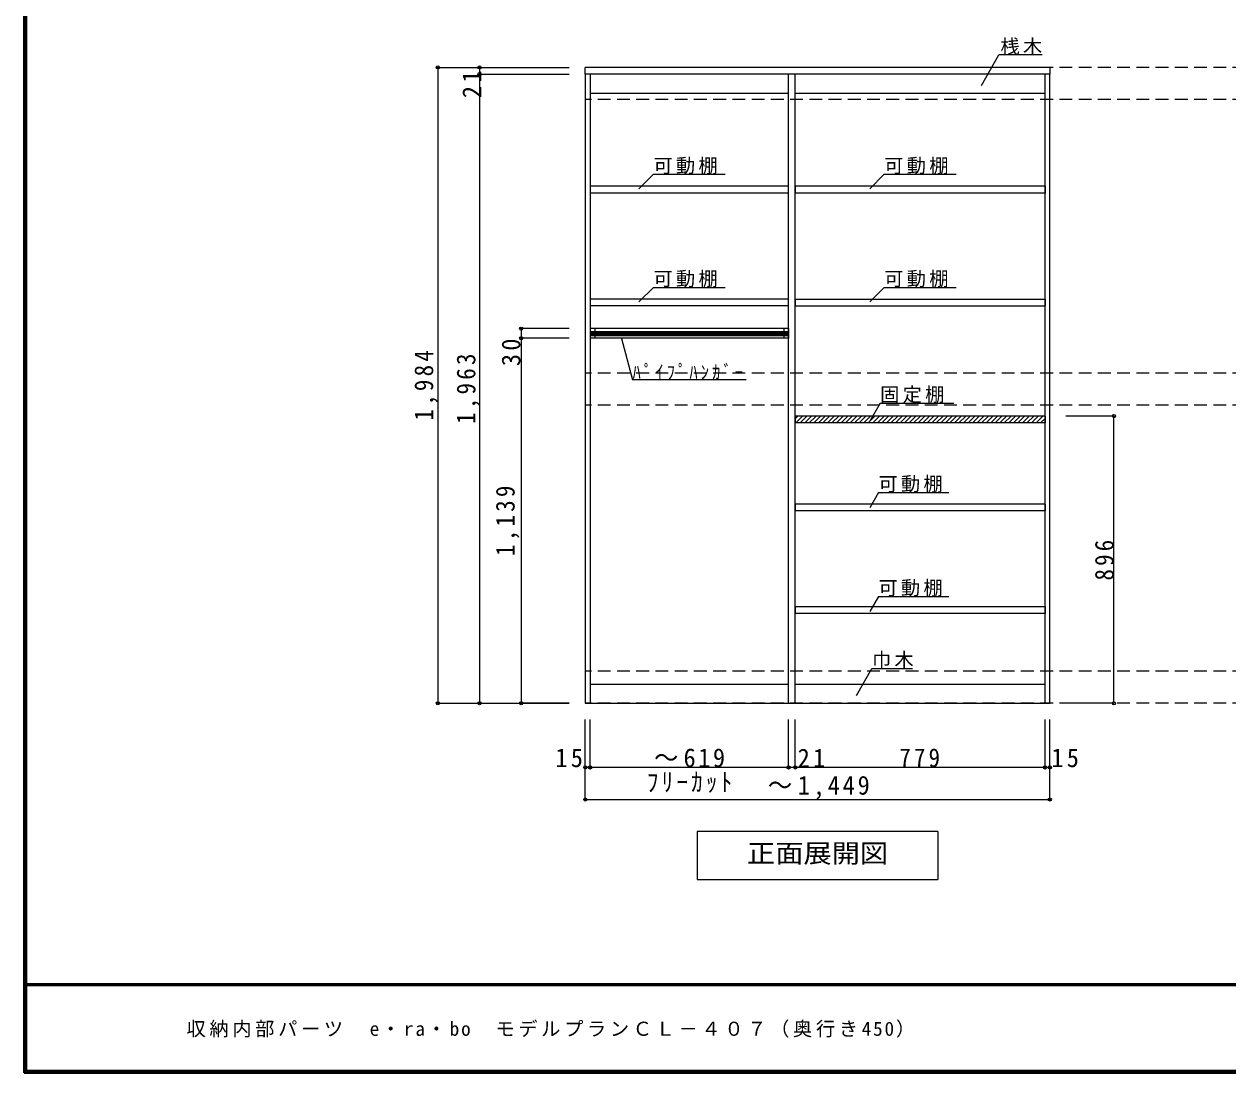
# Model space of a CAD drawing. Units: millimetres at full size, sheet at 1:20. Extents: x -3922 to 3878, y -2932 to 2722.
# Drawn here: x -3922 to -167, y -2864 to 408 of the extents above; entities that cross this region are included whole.
import ezdxf
from ezdxf.enums import TextEntityAlignment as Align

# ---------------------------------------------------------------- set-up
doc = ezdxf.new("R2010")
doc.units = ezdxf.units.MM
doc.header["$LTSCALE"] = 20
doc.header["$PDMODE"] = 32
doc.header["$PDSIZE"] = 10
doc.linetypes.add('DASHED2', pattern=[3, 2, -1])
for name, color, linetype, lineweight in [('0-2', 2, 'Continuous', 35), ('0-3_固定棚', 3, 'Continuous', 25), ('0-4_可動棚', 3, 'Continuous', 25), ('0-6_パイプハンガー', 4, 'Continuous', 9), ('0-7_桟木・巾木', 2, 'Continuous', 35), ('0-A_文字', 7, 'Continuous', 18), ('0-B_寸法', 7, 'Continuous', 9), ('0-C_ハッチ', 4, 'Continuous', 9), ('F-1_枠', 6, 'Continuous', 40)]:
    doc.layers.add(name, color=color, linetype=linetype, lineweight=lineweight)
doc.layers.add('F-A_文字', color=7, linetype='Continuous')
doc.styles.add('ＭＳ ゴシック', font='')
doc.styles.get('ＭＳ ゴシック').set_extended_font_data('MS Gothic')

msp = doc.modelspace()

# ---------------------------------------------------------------- linework, layer by layer
at = {"layer": '0-2', "color": 3, "lineweight": 25}
for p, q in [((-2171.53, 251.73), (-2171.53, 272.73)), ((-722.53, 272.73), (-2171.53, 272.73)), ((-722.53, 272.73), (-722.53, 251.73)), ((-2171.53, 251.73), (-2171.53, -1711.27)), ((-722.53, 251.73), (-2171.53, 251.73)), ((-2156.53, 251.73), (-2156.53, -1711.27)), ((-1537.53, -1711.27), (-1537.53, 251.73)), ((-1516.53, -1711.27), (-1516.53, 251.73)), ((-737.53, -1711.27), (-737.53, 251.73)), ((-722.53, -1711.27), (-722.53, 251.73)), ((-2171.53, -1711.27), (-722.53, -1711.27))]:
    msp.add_line(p, q, dxfattribs=at)
at = {"layer": '0-3_固定棚'}
for p, q in [((-737.53, -815.27), (-1516.53, -815.27)), ((-1516.53, -815.27), (-1516.53, -836.27)), ((-737.53, -815.27), (-737.53, -836.27)), ((-737.53, -836.27), (-1516.53, -836.27))]:
    msp.add_line(p, q, dxfattribs=at)
at = {"layer": '0-4_可動棚'}
for p, q in [((-1537.53, -98.27), (-2156.53, -98.27)), ((-2156.53, -98.27), (-2156.53, -119.27)), ((-1537.53, -119.27), (-1537.53, -98.27)), ((-737.53, -98.27), (-1516.53, -98.27)), ((-1516.53, -98.27), (-1516.53, -119.27)), ((-737.53, -98.27), (-737.53, -119.27)), ((-1537.53, -119.27), (-2156.53, -119.27)), ((-737.53, -119.27), (-1516.53, -119.27)), ((-1537.53, -450.27), (-2156.53, -450.27)), ((-2156.53, -450.27), (-2156.53, -471.27)), ((-1537.53, -471.27), (-1537.53, -450.27)), ((-1516.53, -450.27), (-1516.53, -471.27)), ((-1516.53, -450.27), (-737.53, -450.27)), ((-737.53, -450.27), (-737.53, -471.27)), ((-1537.53, -471.27), (-2156.53, -471.27)), ((-1516.53, -471.27), (-737.53, -471.27)), ((-737.53, -1090.27), (-1516.53, -1090.27)), ((-1516.53, -1090.27), (-1516.53, -1111.27)), ((-737.53, -1111.27), (-1516.53, -1111.27)), ((-737.53, -1090.27), (-737.53, -1111.27)), ((-737.53, -1410.27), (-737.53, -1431.27)), ((-737.53, -1431.27), (-1516.53, -1431.27))]:
    msp.add_line(p, q, dxfattribs=at)
msp.add_lwpolyline([(-737.53, -1410.27), (-1516.53, -1410.27), (-1516.53, -1431.27)], dxfattribs=at)
at = {"layer": '0-6_パイプハンガー', "color": 3, "lineweight": 25}
for p, q in [((-2156.53, -542.27), (-2156.53, -572.27)), ((-1537.53, -542.27), (-2156.53, -542.27)), ((-1537.53, -542.27), (-1537.53, -572.27)), ((-1537.53, -572.27), (-2156.53, -572.27))]:
    msp.add_line(p, q, dxfattribs=at)
at = {"layer": '0-6_パイプハンガー'}
for p, q in [((-2156.53, -551.27), (-1537.53, -551.27)), ((-2156.53, -555.27), (-1537.53, -555.27)), ((-2156.53, -559.27), (-1537.53, -559.27)), ((-2156.53, -563.27), (-1537.53, -563.27))]:
    msp.add_line(p, q, dxfattribs=at)
at = {"layer": '0-6_パイプハンガー', "color": 7, "lineweight": 18}
for p, q in [((-2141.53, -542.27), (-2141.53, -572.27)), ((-1552.53, -542.27), (-1552.53, -572.27))]:
    msp.add_line(p, q, dxfattribs=at)
at = {"layer": '0-7_桟木・巾木', "color": 7, "lineweight": 18}
for p, q in [((-1537.53, 191.73), (-2156.53, 191.73)), ((-737.53, 191.73), (-1516.53, 191.73)), ((-2156.53, -1651.27), (-1537.53, -1651.27)), ((-1516.53, -1651.27), (-737.53, -1651.27))]:
    msp.add_line(p, q, dxfattribs=at)
at = {"layer": '0-A_文字'}
for p, q in [((-935.94, 216.5), (-881.12, 311.47)), ((-746.53, 311.47), (-881.12, 311.47)), ((-1958.97, -60.9), (-2004.32, -106.25)), ((-1958.97, -60.9), (-1735.09, -60.9)), ((-1238.97, -60.9), (-1284.32, -106.25)), ((-1238.97, -60.9), (-1015.09, -60.9)), ((-1958.97, -413.63), (-2004.32, -458.97)), ((-1958.97, -413.63), (-1735.09, -413.63)), ((-1238.97, -413.63), (-1284.32, -458.97)), ((-1238.97, -413.63), (-1015.09, -413.63)), ((-2058.46, -573.2), (-2023.92, -702.11)), ((-1670.14, -702.11), (-2023.92, -702.11)), ((-1251.88, -774.83), (-1284.32, -831.01)), ((-1251.88, -774.83), (-1021.79, -774.83)), ((-1257.14, -1053.83), (-1284.32, -1100.9)), ((-1257.14, -1053.83), (-1037.92, -1053.83)), ((-1257.14, -1378.13), (-1284.32, -1425.2)), ((-1257.14, -1378.13), (-1037.92, -1378.13)), ((-1326.02, -1686.83), (-1277.27, -1602.39)), ((-1277.27, -1602.39), (-1151.24, -1602.39)), ((-1072.03, -2111.27), (-1072.03, -2261.27)), ((-1822.03, -2261.27), (-1072.03, -2261.27))]:
    msp.add_line(p, q, dxfattribs=at)
msp.add_lwpolyline([(-1072.03, -2111.27), (-1822.03, -2111.27), (-1822.03, -2261.27)], dxfattribs=at)
at = {"layer": '0-B_寸法', "color": 4}
for p, q in [((-2631.53, 272.73), (-2631.53, -1711.27)), ((-2631.53, 272.73), (-2501.53, 272.73)), ((-2501.53, 272.73), (-2501.53, 251.73)), ((-2501.53, 272.73), (-2221.53, 272.73)), ((-2501.53, 251.73), (-2501.53, -1711.27)), ((-2501.53, 251.73), (-2221.53, 251.73)), ((-2371.53, -542.27), (-2371.53, -572.27)), ((-2221.53, -542.27), (-2371.53, -542.27)), ((-2371.53, -572.27), (-2371.53, -1711.27)), ((-2221.53, -572.27), (-2371.53, -572.27)), ((-522.53, -815.27), (-672.53, -815.27)), ((-522.53, -1711.27), (-522.53, -815.27)), ((-2631.53, -1711.27), (-2501.53, -1711.27)), ((-2501.53, -1711.27), (-2221.53, -1711.27)), ((-2221.53, -1711.27), (-2371.53, -1711.27)), ((-522.53, -1711.27), (-672.53, -1711.27)), ((-2171.53, -1911.27), (-2171.53, -1761.27)), ((-2156.53, -1911.27), (-2156.53, -1761.27)), ((-1537.53, -1911.27), (-1537.53, -1761.27)), ((-1516.53, -1911.27), (-1516.53, -1761.27)), ((-737.53, -1911.27), (-737.53, -1761.27)), ((-722.53, -1911.27), (-722.53, -1761.27)), ((-2156.53, -1911.27), (-2171.53, -1911.27)), ((-2171.53, -2011.27), (-2171.53, -1911.27)), ((-1537.53, -1911.27), (-2156.53, -1911.27)), ((-1516.53, -1911.27), (-1537.53, -1911.27)), ((-737.53, -1911.27), (-1516.53, -1911.27)), ((-722.53, -1911.27), (-737.53, -1911.27)), ((-722.53, -2011.27), (-722.53, -1911.27)), ((-2171.53, -2011.27), (-722.53, -2011.27))]:
    msp.add_line(p, q, dxfattribs=at)
at = {"layer": '0-B_寸法', "color": 4, "linetype": 'DASHED2'}
for p, q in [((2287.47, 272.73), (-2171.53, 272.73)), ((2287.47, 172.73), (-2171.53, 172.73)), ((2287.47, -681.27), (-2171.53, -681.27)), ((2287.47, -781.27), (-2171.53, -781.27)), ((2287.47, -1611.27), (-2171.53, -1611.27)), ((2287.47, -1711.27), (-2171.53, -1711.27))]:
    msp.add_line(p, q, dxfattribs=at)
at = {"layer": '0-B_寸法'}
for p in [(-2631.53, 272.73), (-2501.53, 272.73), (-2501.53, 251.73), (-2371.53, -542.27), (-2371.53, -572.27), (-522.53, -815.27), (-2631.53, -1711.27), (-2501.53, -1711.27), (-2371.53, -1711.27), (-522.53, -1711.27), (-2171.53, -1911.27), (-2156.53, -1911.27), (-1537.53, -1911.27), (-1516.53, -1911.27), (-737.53, -1911.27), (-722.53, -1911.27), (-2171.53, -2011.27), (-722.53, -2011.27)]:
    msp.add_point(p, dxfattribs=at)
at = {"layer": '0-C_ハッチ'}
for p, q in [((-1516.53, -823.52), (-1508.28, -815.27)), ((-1515.13, -836.27), (-1494.13, -815.27)), ((-1500.99, -836.27), (-1479.99, -815.27)), ((-1486.85, -836.27), (-1465.85, -815.27)), ((-1472.71, -836.27), (-1451.71, -815.27)), ((-1458.56, -836.27), (-1437.56, -815.27)), ((-1444.42, -836.27), (-1423.42, -815.27)), ((-1430.28, -836.27), (-1409.28, -815.27)), ((-1416.14, -836.27), (-1395.14, -815.27)), ((-1402, -836.27), (-1381, -815.27)), ((-1387.85, -836.27), (-1366.85, -815.27)), ((-1373.71, -836.27), (-1352.71, -815.27)), ((-1359.57, -836.27), (-1338.57, -815.27)), ((-1345.43, -836.27), (-1324.43, -815.27)), ((-1331.29, -836.27), (-1310.29, -815.27)), ((-1317.14, -836.27), (-1296.14, -815.27)), ((-1303, -836.27), (-1282, -815.27)), ((-1288.86, -836.27), (-1267.86, -815.27)), ((-1274.72, -836.27), (-1253.72, -815.27)), ((-1260.57, -836.27), (-1239.57, -815.27)), ((-1246.43, -836.27), (-1225.43, -815.27)), ((-1232.29, -836.27), (-1211.29, -815.27)), ((-1218.15, -836.27), (-1197.15, -815.27)), ((-1204.01, -836.27), (-1183.01, -815.27)), ((-1189.86, -836.27), (-1168.86, -815.27)), ((-1175.72, -836.27), (-1154.72, -815.27)), ((-1161.58, -836.27), (-1140.58, -815.27)), ((-1147.44, -836.27), (-1126.44, -815.27)), ((-1133.3, -836.27), (-1112.3, -815.27)), ((-1119.15, -836.27), (-1098.15, -815.27)), ((-1105.01, -836.27), (-1084.01, -815.27)), ((-1090.87, -836.27), (-1069.87, -815.27)), ((-1076.73, -836.27), (-1055.73, -815.27)), ((-1062.58, -836.27), (-1041.58, -815.27)), ((-1048.44, -836.27), (-1027.44, -815.27)), ((-1034.3, -836.27), (-1013.3, -815.27)), ((-1020.16, -836.27), (-999.16, -815.27)), ((-1006.02, -836.27), (-985.02, -815.27)), ((-991.87, -836.27), (-970.87, -815.27)), ((-977.73, -836.27), (-956.73, -815.27)), ((-963.59, -836.27), (-942.59, -815.27)), ((-949.45, -836.27), (-928.45, -815.27)), ((-935.31, -836.27), (-914.31, -815.27)), ((-921.16, -836.27), (-900.16, -815.27)), ((-907.02, -836.27), (-886.02, -815.27)), ((-892.88, -836.27), (-871.88, -815.27)), ((-878.74, -836.27), (-857.74, -815.27)), ((-864.59, -836.27), (-843.59, -815.27)), ((-850.45, -836.27), (-829.45, -815.27)), ((-836.31, -836.27), (-815.31, -815.27)), ((-822.17, -836.27), (-801.17, -815.27)), ((-808.03, -836.27), (-787.03, -815.27)), ((-793.88, -836.27), (-772.88, -815.27)), ((-779.74, -836.27), (-758.74, -815.27)), ((-765.6, -836.27), (-744.6, -815.27)), ((-751.46, -836.27), (-737.53, -822.34))]:
    msp.add_line(p, q, dxfattribs=at)
at = {"layer": 'F-1_枠'}
for p, q in [((-3922.03, 2722.29), (-3922.03, -2864.37)), ((-3918.7, 2722.29), (-3918.7, -2864.37)), ((-3915.36, 2722.29), (-3915.36, -2864.37)), ((3877.97, -2587.71), (-3922.03, -2587.71)), ((3877.97, -2591.04), (-3922.03, -2591.04)), ((3877.97, -2857.71), (-3922.03, -2857.71)), ((3877.97, -2861.04), (-3922.03, -2861.04)), ((3877.97, -2864.37), (-3922.03, -2864.37))]:
    msp.add_line(p, q, dxfattribs=at)

# ---------------------------------------------------------------- texts
at = {"layer": '0-A_文字', "style": 'ＭＳ ゴシック', "width": 1.1}
msp.add_text('正面展開図', height=58.65, dxfattribs=at).set_placement((-1667.03, -2226.27), align=Align.BOTTOM_LEFT)
at = {"layer": '0-A_文字', "char_height": 43.99, "attachment_point": 7, "style": 'ＭＳ ゴシック'}
for s, insert in [('\\T1.17;桟木', (-876.53, 311.47)), ('\\T1.17;可動棚', (-1958.97, -60.9)), ('\\T1.17;可動棚', (-1238.97, -60.9)), ('\\T1.17;可動棚', (-1958.97, -413.63)), ('\\T1.17;可動棚', (-1238.97, -413.63)), ('\\T1.39;\\W0.85;ﾊﾟｲﾌﾟﾊﾝｶﾞｰ', (-2023.92, -702.11)), ('\\T1.17;固定棚', (-1251.88, -774.83)), ('\\T1.17;可動棚', (-1257.14, -1053.83)), ('\\T1.17;可動棚', (-1257.14, -1378.13)), ('\\T1.17;巾木', (-1277.27, -1602.39))]:
    msp.add_mtext(s, dxfattribs=dict(at, insert=insert))
at = {"layer": '0-B_寸法', "char_height": 58.65, "attachment_point": 7, "rotation": 90, "style": 'ＭＳ ゴシック'}
for s, insert in [('\\T1.27;\\W0.95;21', (-2496.16, 176.73)), ('\\T1.27;\\W0.95;30', (-2373.06, -659.3)), ('\\T1.28;\\W0.9;1,984', (-2630.79, -829.27)), ('\\T1.28;\\W0.9;1,963', (-2499.22, -839.77)), ('\\T1.28;\\W0.9;1,139', (-2376.84, -1251.77)), ('\\T1.27;\\W0.9;896', (-522.53, -1328.27))]:
    msp.add_mtext(s, dxfattribs=dict(at, insert=insert))
at = {"layer": '0-B_寸法', "char_height": 58.65, "attachment_point": 7, "style": 'ＭＳ ゴシック'}
for s, insert in [('\\T1.27;\\W0.95;15', (-2264.93, -1911.27)), ('\\T1.21;\\W0.95;～619', (-1957.03, -1911.27)), ('\\T1.27;\\W0.95;21', (-1509.13, -1911.27)), ('\\T1.27;\\W0.9;779', (-1192.03, -1911.27)), ('\\T1.27;\\W0.95;15', (-717.86, -1911.27)), ('\\T1.28;\\W0.9;ﾌﾘｰｶｯﾄ', (-1979.53, -1990.74)), ('\\T1.23;\\W0.95;～1,449', (-1602.03, -2011.27))]:
    msp.add_mtext(s, dxfattribs=dict(at, insert=insert))
at = {"layer": 'F-A_文字', "insert": (-3415.36, -2754.37), "char_height": 43.99, "attachment_point": 7, "style": 'ＭＳ ゴシック'}
msp.add_mtext('\\T1.19;収納内部パーツ\u3000e・ra・bo\u3000モデルプランＣＬ－４０７（奥行き450）', dxfattribs=at)

doc.saveas('drawing.dxf')
